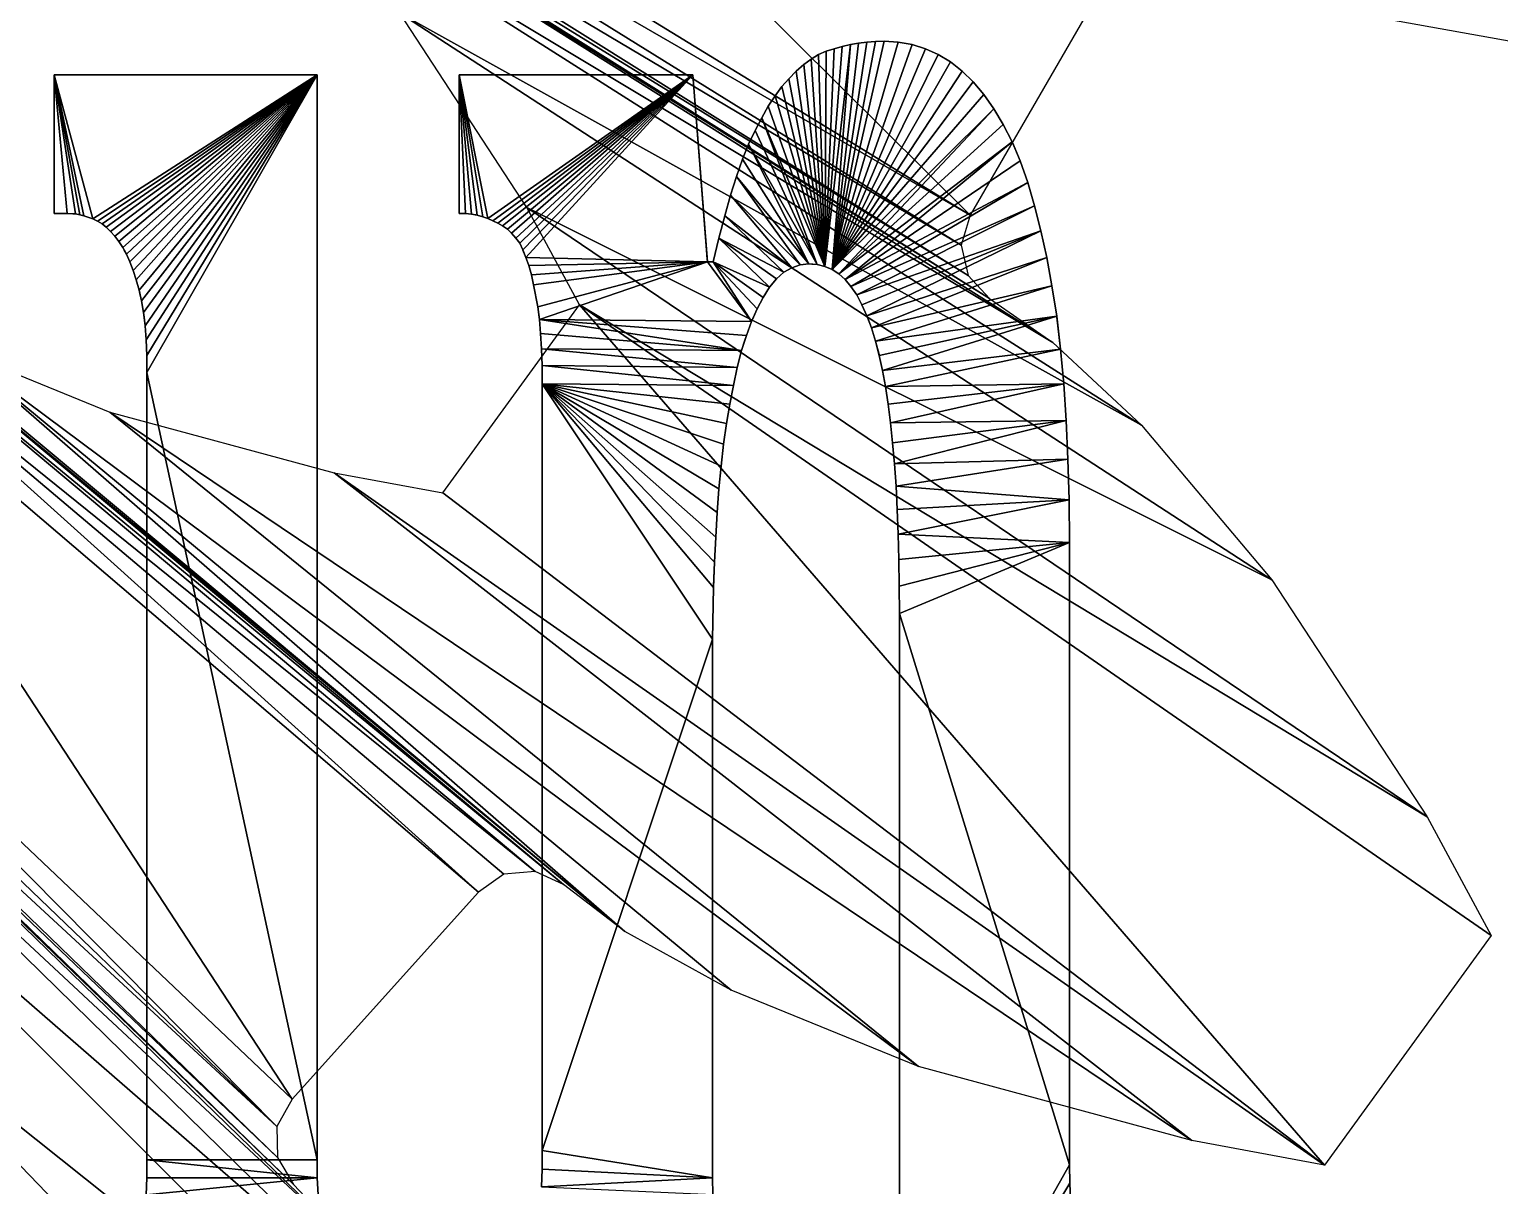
# Model space of a CAD drawing. Header units: inches. Extents: x 62 to 1153, y 3 to 780.
# Drawn here: x 109.42 to 115.02, y 14.61 to 19.02 of the extents above; entities that cross this region are included whole.
import ezdxf

# ---------------------------------------------------------------- set-up
doc = ezdxf.new("R2010")
doc.units = ezdxf.units.IN
doc.header["$MEASUREMENT"] = 0
doc.layers.add('Base', color=3, linetype='Continuous')
doc.layers.add('Main_Gear', color=4, linetype='Continuous')

msp = doc.modelspace()

# ---------------------------------------------------------------- linework, layer by layer
at = {"layer": 'Base'}
for points in [[(112.429, 18.9245, -44), (112.429, 18.9245, -43), (112.458, 18.9375, -43)], [(112.429, 18.9245, -44), (112.458, 18.9375, -43), (112.458, 18.9375, -44)], [(112.458, 18.9375, -43), (112.429, 18.9245, -43), (112.453, 18.1175, -43)], [(112.55, 18.9625, -43), (112.519, 18.9555, -43), (112.453, 18.1175, -43)], [(112.453, 18.1175, -43), (112.48, 18.1055, -43), (112.55, 18.9625, -43)], [(112.519, 18.9555, -43), (112.488, 18.9465, -43), (112.453, 18.1175, -43)], [(112.488, 18.9465, -43), (112.458, 18.9375, -43), (112.453, 18.1175, -43)], [(112.458, 18.9375, -44), (112.458, 18.9375, -43), (112.488, 18.9465, -43)], [(112.458, 18.9375, -44), (112.488, 18.9465, -43), (112.488, 18.9465, -44)], [(112.732, 18.9725, -43), (112.678, 18.9755, -43), (112.48, 18.1055, -43)], [(112.678, 18.9755, -43), (112.646, 18.9745, -43), (112.48, 18.1055, -43)], [(112.646, 18.9745, -43), (112.613, 18.9725, -43), (112.48, 18.1055, -43)], [(112.785, 18.9625, -43), (112.732, 18.9725, -43), (112.48, 18.1055, -43)], [(112.613, 18.9725, -43), (112.581, 18.9685, -43), (112.48, 18.1055, -43)], [(112.581, 18.9685, -43), (112.55, 18.9625, -43), (112.48, 18.1055, -43)], [(112.836, 18.9465, -43), (112.785, 18.9625, -43), (112.48, 18.1055, -43)], [(112.884, 18.9245, -43), (112.836, 18.9465, -43), (112.48, 18.1055, -43)], [(112.519, 18.9555, -43), (112.4915, 18.9475, -44), (112.488, 18.9465, -43)], [(112.488, 18.9465, -44), (112.488, 18.9465, -43), (112.4915, 18.9475, -44)], [(112.519, 18.9555, -43), (112.519, 18.9555, -44), (112.4915, 18.9475, -44)], [(112.519, 18.9555, -44), (112.519, 18.9555, -43), (112.55, 18.9625, -43)], [(112.519, 18.9555, -44), (112.55, 18.9625, -43), (112.55, 18.9625, -44)], [(112.55, 18.9625, -44), (112.55, 18.9625, -43), (112.581, 18.9685, -43)], [(112.55, 18.9625, -44), (112.581, 18.9685, -43), (112.581, 18.9685, -44)], [(112.581, 18.9685, -44), (112.581, 18.9685, -43), (112.613, 18.9725, -43)], [(112.581, 18.9685, -44), (112.613, 18.9725, -43), (112.613, 18.9725, -44)], [(112.613, 18.9725, -44), (112.613, 18.9725, -43), (112.646, 18.9745, -43)], [(112.613, 18.9725, -44), (112.646, 18.9745, -43), (112.646, 18.9745, -44)], [(112.646, 18.9745, -44), (112.646, 18.9745, -43), (112.678, 18.9755, -43)], [(112.646, 18.9745, -44), (112.678, 18.9755, -43), (112.678, 18.9755, -44)], [(112.678, 18.9755, -44), (112.678, 18.9755, -43), (112.732, 18.9725, -43)], [(112.678, 18.9755, -44), (112.732, 18.9725, -43), (112.732, 18.9725, -44)], [(112.732, 18.9725, -44), (112.732, 18.9725, -43), (112.785, 18.9625, -43)], [(112.732, 18.9725, -44), (112.785, 18.9625, -43), (112.785, 18.9625, -44)], [(112.785, 18.9625, -44), (112.785, 18.9625, -43), (112.8328, 18.9475, -44)], [(112.785, 18.9625, -43), (112.836, 18.9465, -43), (112.8328, 18.9475, -44)], [(112.836, 18.9465, -44), (112.8328, 18.9475, -44), (112.836, 18.9465, -43)], [(112.836, 18.9465, -44), (112.836, 18.9465, -43), (112.884, 18.9245, -43)], [(112.836, 18.9465, -44), (112.884, 18.9245, -43), (112.884, 18.9245, -44)], [(112.343, 18.8615, -44), (112.343, 18.8615, -43), (112.372, 18.8865, -43)], [(112.343, 18.8615, -44), (112.372, 18.8865, -43), (112.372, 18.8865, -44)], [(112.372, 18.8865, -43), (112.343, 18.8615, -43), (112.453, 18.1175, -43)], [(112.372, 18.8865, -44), (112.372, 18.8865, -43), (112.4, 18.9075, -43)], [(112.372, 18.8865, -44), (112.4, 18.9075, -43), (112.4, 18.9075, -44)], [(112.4, 18.9075, -43), (112.372, 18.8865, -43), (112.453, 18.1175, -43)], [(112.4, 18.9075, -44), (112.4, 18.9075, -43), (112.429, 18.9245, -43)], [(112.4, 18.9075, -44), (112.429, 18.9245, -43), (112.429, 18.9245, -44)], [(112.429, 18.9245, -43), (112.4, 18.9075, -43), (112.453, 18.1175, -43)], [(112.931, 18.8965, -43), (112.884, 18.9245, -43), (112.48, 18.1055, -43)], [(112.931, 18.8965, -43), (112.48, 18.1055, -43), (112.976, 18.8615, -43)], [(112.884, 18.9245, -44), (112.884, 18.9245, -43), (112.931, 18.8965, -43)], [(112.884, 18.9245, -44), (112.931, 18.8965, -43), (112.931, 18.8965, -44)], [(112.931, 18.8965, -44), (112.931, 18.8965, -43), (112.976, 18.8615, -43)], [(112.931, 18.8965, -44), (112.976, 18.8615, -43), (112.976, 18.8615, -44)], [(109.517, 18.3195, -43), (109.566, 18.3195, -43), (109.517, 18.8475, -43)], [(109.614, 18.3145, -43), (109.63, 18.3105, -43), (109.517, 18.8475, -43)], [(109.598, 18.3175, -43), (109.614, 18.3145, -43), (109.517, 18.8475, -43)], [(109.566, 18.3195, -43), (109.598, 18.3175, -43), (109.517, 18.8475, -43)], [(109.63, 18.3105, -43), (109.664, 18.2985, -43), (109.517, 18.8475, -43)], [(109.517, 18.8475, -43), (109.664, 18.2985, -43), (110.518, 18.8475, -43)], [(109.517, 18.8475, -44), (109.517, 18.8475, -43), (110.518, 18.8475, -44)], [(109.517, 18.8475, -44), (109.517, 18.3195, -44), (109.517, 18.3195, -43)], [(109.517, 18.8475, -44), (109.517, 18.3195, -43), (109.517, 18.8475, -43)], [(109.517, 18.8475, -43), (110.518, 18.8475, -43), (110.518, 18.8475, -44)], [(109.682, 18.2895, -43), (110.518, 18.8475, -43), (109.664, 18.2985, -43)], [(109.699, 18.2795, -43), (110.518, 18.8475, -43), (109.682, 18.2895, -43)], [(109.699, 18.2795, -43), (109.715, 18.2665, -43), (110.518, 18.8475, -43)], [(109.715, 18.2665, -43), (109.731, 18.2505, -43), (110.518, 18.8475, -43)], [(109.731, 18.2505, -43), (109.747, 18.2325, -43), (110.518, 18.8475, -43)], [(109.747, 18.2325, -43), (109.763, 18.2125, -43), (110.518, 18.8475, -43)], [(109.763, 18.2125, -43), (109.778, 18.1895, -43), (110.518, 18.8475, -43)], [(109.778, 18.1895, -43), (109.792, 18.1635, -43), (110.518, 18.8475, -43)], [(109.792, 18.1635, -43), (109.805, 18.1345, -43), (110.518, 18.8475, -43)], [(109.805, 18.1345, -43), (109.817, 18.1015, -43), (110.518, 18.8475, -43)], [(109.817, 18.1015, -43), (109.829, 18.0665, -43), (110.518, 18.8475, -43)], [(109.84, 18.0275, -43), (110.518, 18.8475, -43), (109.829, 18.0665, -43)], [(109.849, 17.9865, -43), (110.518, 18.8475, -43), (109.84, 18.0275, -43)], [(109.857, 17.9415, -43), (110.518, 18.8475, -43), (109.849, 17.9865, -43)], [(109.863, 17.8915, -43), (110.518, 18.8475, -43), (109.857, 17.9415, -43)], [(109.863, 17.8915, -43), (109.867, 17.8375, -43), (110.518, 18.8475, -43)], [(109.867, 17.8375, -43), (109.869, 17.7775, -43), (110.518, 18.8475, -43)], [(109.869, 17.7775, -43), (109.87, 17.7135, -43), (110.518, 18.8475, -43)], [(110.518, 14.7135, -43), (110.518, 18.8475, -43), (109.87, 17.7135, -43)], [(110.518, 18.8475, -44), (110.518, 18.8475, -43), (110.518, 14.7135, -43)], [(110.518, 14.7135, -43), (110.518, 14.7135, -44), (110.518, 18.8475, -44)], [(111.106, 18.3165, -43), (111.059, 18.8475, -43), (111.083, 18.3185, -43)], [(111.149, 18.3065, -43), (111.169, 18.2995, -43), (111.059, 18.8475, -43)], [(111.128, 18.3125, -43), (111.149, 18.3065, -43), (111.059, 18.8475, -43)], [(111.059, 18.3195, -43), (111.083, 18.3185, -43), (111.059, 18.8475, -43)], [(111.128, 18.3125, -43), (111.059, 18.8475, -43), (111.106, 18.3165, -43)], [(111.059, 18.8475, -43), (111.169, 18.2995, -43), (111.95, 18.8475, -43)], [(111.059, 18.8475, -44), (111.059, 18.3195, -44), (111.059, 18.3195, -43)], [(111.059, 18.8475, -44), (111.059, 18.3195, -43), (111.059, 18.8475, -43)], [(111.059, 18.8475, -43), (111.95, 18.8475, -43), (111.059, 18.8475, -44)], [(111.95, 18.8475, -43), (111.95, 18.8475, -44), (111.059, 18.8475, -44)], [(111.188, 18.2915, -43), (111.95, 18.8475, -43), (111.169, 18.2995, -43)], [(111.207, 18.2825, -43), (111.95, 18.8475, -43), (111.188, 18.2915, -43)], [(111.225, 18.2725, -43), (111.95, 18.8475, -43), (111.207, 18.2825, -43)], [(111.243, 18.2595, -43), (111.95, 18.8475, -43), (111.225, 18.2725, -43)], [(111.243, 18.2595, -43), (111.259, 18.2435, -43), (111.95, 18.8475, -43)], [(111.259, 18.2435, -43), (111.275, 18.2255, -43), (111.95, 18.8475, -43)], [(111.275, 18.2255, -43), (111.29, 18.2055, -43), (111.95, 18.8475, -43)], [(111.302, 18.1805, -43), (111.95, 18.8475, -43), (111.29, 18.2055, -43)], [(111.314, 18.1515, -43), (111.95, 18.8475, -43), (111.302, 18.1805, -43)], [(111.95, 18.8475, -43), (111.314, 18.1515, -43), (112.005, 18.1345, -43)], [(111.95, 18.8475, -44), (111.95, 18.8475, -43), (112.0016, 18.1789, -44)], [(111.95, 18.8475, -43), (112.005, 18.1345, -43), (112.0016, 18.1789, -44)], [(112.316, 18.8325, -44), (112.289, 18.8025, -44), (112.289, 18.8025, -43)], [(112.316, 18.8325, -44), (112.289, 18.8025, -43), (112.316, 18.8325, -43)], [(112.316, 18.8325, -43), (112.289, 18.8025, -43), (112.453, 18.1175, -43)], [(112.343, 18.8615, -44), (112.316, 18.8325, -44), (112.316, 18.8325, -43)], [(112.343, 18.8615, -44), (112.316, 18.8325, -43), (112.343, 18.8615, -43)], [(112.343, 18.8615, -43), (112.316, 18.8325, -43), (112.453, 18.1175, -43)], [(113.018, 18.8205, -43), (112.976, 18.8615, -43), (112.48, 18.1055, -43)], [(112.976, 18.8615, -44), (112.976, 18.8615, -43), (113.018, 18.8205, -43)], [(112.976, 18.8615, -44), (113.018, 18.8205, -43), (113.018, 18.8205, -44)], [(112.263, 18.7675, -44), (112.237, 18.7275, -44), (112.237, 18.7275, -43)], [(112.263, 18.7675, -44), (112.237, 18.7275, -43), (112.263, 18.7675, -43)], [(112.263, 18.7675, -43), (112.237, 18.7275, -43), (112.453, 18.1175, -43)], [(112.289, 18.8025, -44), (112.263, 18.7675, -44), (112.263, 18.7675, -43)], [(112.289, 18.8025, -44), (112.263, 18.7675, -43), (112.289, 18.8025, -43)], [(112.289, 18.8025, -43), (112.263, 18.7675, -43), (112.453, 18.1175, -43)], [(113.018, 18.8205, -43), (112.48, 18.1055, -43), (113.058, 18.7725, -43)], [(113.058, 18.7725, -43), (112.48, 18.1055, -43), (113.096, 18.7185, -43)], [(113.018, 18.8205, -44), (113.018, 18.8205, -43), (113.058, 18.7725, -43)], [(113.018, 18.8205, -44), (113.058, 18.7725, -43), (113.058, 18.7725, -44)], [(113.058, 18.7725, -44), (113.058, 18.7725, -43), (113.096, 18.7185, -43)], [(113.058, 18.7725, -44), (113.096, 18.7185, -43), (113.096, 18.7185, -44)], [(112.237, 18.7275, -44), (112.212, 18.6835, -44), (112.212, 18.6835, -43)], [(112.237, 18.7275, -44), (112.212, 18.6835, -43), (112.237, 18.7275, -43)], [(112.237, 18.7275, -43), (112.212, 18.6835, -43), (112.453, 18.1175, -43)], [(112.506, 18.0895, -43), (113.096, 18.7185, -43), (112.48, 18.1055, -43)], [(113.096, 18.7185, -43), (112.506, 18.0895, -43), (113.132, 18.6585, -43)], [(113.096, 18.7185, -44), (113.096, 18.7185, -43), (113.132, 18.6585, -43)], [(113.096, 18.7185, -44), (113.132, 18.6585, -43), (113.132, 18.6585, -44)], [(112.212, 18.6835, -44), (112.187, 18.6355, -44), (112.187, 18.6355, -43)], [(112.212, 18.6835, -44), (112.187, 18.6355, -43), (112.212, 18.6835, -43)], [(112.212, 18.6835, -43), (112.187, 18.6355, -43), (112.423, 18.1245, -43)], [(112.423, 18.1245, -43), (112.453, 18.1175, -43), (112.212, 18.6835, -43)], [(113.132, 18.6585, -43), (112.506, 18.0895, -43), (113.166, 18.5925, -43)], [(113.132, 18.6585, -44), (113.132, 18.6585, -43), (113.166, 18.5925, -43)], [(113.132, 18.6585, -44), (113.166, 18.5925, -43), (113.166, 18.5925, -44)], [(112.187, 18.6355, -44), (112.162, 18.5835, -44), (112.162, 18.5835, -43)], [(112.187, 18.6355, -44), (112.162, 18.5835, -43), (112.187, 18.6355, -43)], [(112.187, 18.6355, -43), (112.162, 18.5835, -43), (112.423, 18.1245, -43)], [(112.139, 18.5255, -43), (112.162, 18.5835, -43), (112.147, 18.5456, -44)], [(112.162, 18.5835, -43), (112.139, 18.5255, -43), (112.392, 18.1275, -43)], [(112.147, 18.5456, -44), (112.139, 18.5255, -44), (112.139, 18.5255, -43)], [(112.162, 18.5835, -44), (112.147, 18.5456, -44), (112.162, 18.5835, -43)], [(112.392, 18.1275, -43), (112.423, 18.1245, -43), (112.162, 18.5835, -43)], [(112.53, 18.0675, -43), (113.166, 18.5925, -43), (112.506, 18.0895, -43)], [(113.166, 18.5925, -43), (112.53, 18.0675, -43), (113.197, 18.5195, -43)], [(113.166, 18.5925, -44), (113.166, 18.5925, -43), (113.171, 18.5807, -44)], [(113.166, 18.5925, -43), (113.197, 18.5195, -43), (113.171, 18.5807, -44)], [(113.197, 18.5195, -44), (113.171, 18.5807, -44), (113.197, 18.5195, -43)], [(112.139, 18.5255, -43), (112.116, 18.4605, -43), (112.392, 18.1275, -43)], [(112.139, 18.5255, -44), (112.116, 18.4605, -44), (112.116, 18.4605, -43)], [(112.139, 18.5255, -44), (112.116, 18.4605, -43), (112.139, 18.5255, -43)], [(113.197, 18.5195, -43), (112.53, 18.0675, -43), (113.226, 18.4375, -43)], [(113.197, 18.5195, -44), (113.197, 18.5195, -43), (113.226, 18.4375, -43)], [(113.197, 18.5195, -44), (113.226, 18.4375, -43), (113.226, 18.4375, -44)], [(112.116, 18.4605, -43), (112.093, 18.3895, -43), (112.359, 18.1235, -43)], [(112.116, 18.4605, -44), (112.093, 18.3895, -44), (112.093, 18.3895, -43)], [(112.116, 18.4605, -44), (112.093, 18.3895, -43), (112.116, 18.4605, -43)], [(112.359, 18.1235, -43), (112.392, 18.1275, -43), (112.116, 18.4605, -43)], [(112.552, 18.0415, -43), (113.226, 18.4375, -43), (112.53, 18.0675, -43)], [(113.252, 18.3485, -43), (113.226, 18.4375, -43), (112.552, 18.0415, -43)], [(113.226, 18.4375, -44), (113.226, 18.4375, -43), (113.252, 18.3485, -43)], [(113.226, 18.4375, -44), (113.252, 18.3485, -43), (113.252, 18.3485, -44)], [(112.093, 18.3895, -43), (112.071, 18.3105, -43), (112.327, 18.1125, -43)], [(112.093, 18.3895, -44), (112.071, 18.3105, -44), (112.071, 18.3105, -43)], [(112.093, 18.3895, -44), (112.071, 18.3105, -43), (112.093, 18.3895, -43)], [(112.327, 18.1125, -43), (112.359, 18.1235, -43), (112.093, 18.3895, -43)], [(109.517, 18.3195, -44), (109.566, 18.3195, -44), (109.566, 18.3195, -43)], [(109.517, 18.3195, -44), (109.566, 18.3195, -43), (109.517, 18.3195, -43)], [(109.598, 18.3175, -43), (109.566, 18.3195, -43), (109.587, 18.3182, -44)], [(109.566, 18.3195, -44), (109.587, 18.3182, -44), (109.566, 18.3195, -43)], [(109.587, 18.3182, -44), (109.598, 18.3175, -44), (109.598, 18.3175, -43)], [(109.598, 18.3175, -43), (109.598, 18.3175, -44), (109.614, 18.3145, -43)], [(109.614, 18.3145, -44), (109.614, 18.3145, -43), (109.598, 18.3175, -44)], [(111.059, 18.3195, -44), (111.083, 18.3185, -44), (111.083, 18.3185, -43)], [(111.059, 18.3195, -44), (111.083, 18.3185, -43), (111.059, 18.3195, -43)], [(111.083, 18.3185, -44), (111.106, 18.3165, -44), (111.106, 18.3165, -43)], [(111.083, 18.3185, -44), (111.106, 18.3165, -43), (111.083, 18.3185, -43)], [(111.128, 18.3125, -43), (111.106, 18.3165, -43), (111.123, 18.3134, -44)], [(111.106, 18.3165, -44), (111.123, 18.3134, -44), (111.106, 18.3165, -43)], [(112.574, 18.0085, -43), (113.252, 18.3485, -43), (112.552, 18.0415, -43)], [(113.252, 18.3485, -43), (112.574, 18.0085, -43), (113.276, 18.2535, -43)], [(113.252, 18.3485, -44), (113.252, 18.3485, -43), (113.276, 18.2535, -43)], [(113.252, 18.3485, -44), (113.276, 18.2535, -43), (113.276, 18.2535, -44)], [(109.614, 18.3145, -44), (109.63, 18.3105, -44), (109.614, 18.3145, -43)], [(109.63, 18.3105, -43), (109.614, 18.3145, -43), (109.63, 18.3105, -44)], [(109.664, 18.2985, -43), (109.63, 18.3105, -43), (109.664, 18.2985, -44)], [(109.63, 18.3105, -43), (109.63, 18.3105, -44), (109.664, 18.2985, -44)], [(109.664, 18.2985, -44), (109.682, 18.2895, -44), (109.682, 18.2895, -43)], [(109.664, 18.2985, -44), (109.682, 18.2895, -43), (109.664, 18.2985, -43)], [(109.682, 18.2895, -44), (109.699, 18.2795, -43), (109.682, 18.2895, -43)], [(109.682, 18.2895, -44), (109.699, 18.2795, -44), (109.699, 18.2795, -43)], [(109.715, 18.2665, -43), (109.699, 18.2795, -43), (109.715, 18.2665, -44)], [(109.699, 18.2795, -44), (109.715, 18.2665, -44), (109.699, 18.2795, -43)], [(109.715, 18.2665, -43), (109.715, 18.2665, -44), (109.731, 18.2505, -43)], [(109.731, 18.2505, -44), (109.731, 18.2505, -43), (109.715, 18.2665, -44)], [(111.123, 18.3134, -44), (111.128, 18.3125, -44), (111.128, 18.3125, -43)], [(111.149, 18.3065, -44), (111.149, 18.3065, -43), (111.128, 18.3125, -43)], [(111.128, 18.3125, -44), (111.149, 18.3065, -44), (111.128, 18.3125, -43)], [(111.149, 18.3065, -44), (111.169, 18.2995, -43), (111.149, 18.3065, -43)], [(111.169, 18.2995, -43), (111.149, 18.3065, -44), (111.169, 18.2995, -44)], [(111.169, 18.2995, -44), (111.188, 18.2915, -44), (111.188, 18.2915, -43)], [(111.169, 18.2995, -44), (111.188, 18.2915, -43), (111.169, 18.2995, -43)], [(111.207, 18.2825, -44), (111.207, 18.2825, -43), (111.188, 18.2915, -43)], [(111.188, 18.2915, -44), (111.207, 18.2825, -44), (111.188, 18.2915, -43)], [(111.207, 18.2825, -44), (111.225, 18.2725, -43), (111.207, 18.2825, -43)], [(111.207, 18.2825, -44), (111.225, 18.2725, -44), (111.225, 18.2725, -43)], [(111.243, 18.2595, -44), (111.243, 18.2595, -43), (111.225, 18.2725, -43)], [(111.225, 18.2725, -44), (111.243, 18.2595, -44), (111.225, 18.2725, -43)], [(112.071, 18.3105, -43), (112.049, 18.2255, -43), (112.296, 18.0955, -43)], [(112.071, 18.3105, -44), (112.049, 18.2255, -44), (112.049, 18.2255, -43)], [(112.071, 18.3105, -44), (112.049, 18.2255, -43), (112.071, 18.3105, -43)], [(112.296, 18.0955, -43), (112.327, 18.1125, -43), (112.071, 18.3105, -43)], [(109.747, 18.2325, -43), (109.731, 18.2505, -43), (109.747, 18.2325, -44)], [(109.731, 18.2505, -44), (109.747, 18.2325, -44), (109.731, 18.2505, -43)], [(109.747, 18.2325, -44), (109.763, 18.2125, -44), (109.747, 18.2325, -43)], [(109.763, 18.2125, -43), (109.747, 18.2325, -43), (109.763, 18.2125, -44)], [(109.778, 18.1895, -43), (109.763, 18.2125, -43), (109.778, 18.1895, -44)], [(109.763, 18.2125, -43), (109.763, 18.2125, -44), (109.778, 18.1895, -44)], [(111.243, 18.2595, -43), (111.243, 18.2595, -44), (111.259, 18.2435, -43)], [(111.259, 18.2435, -44), (111.259, 18.2435, -43), (111.243, 18.2595, -44)], [(111.259, 18.2435, -44), (111.275, 18.2255, -43), (111.259, 18.2435, -43)], [(111.275, 18.2255, -43), (111.259, 18.2435, -44), (111.275, 18.2255, -44)], [(111.275, 18.2255, -43), (111.29, 18.2055, -44), (111.29, 18.2055, -43)], [(111.275, 18.2255, -43), (111.275, 18.2255, -44), (111.29, 18.2055, -44)], [(111.29, 18.2055, -44), (111.302, 18.1805, -43), (111.29, 18.2055, -43)], [(111.302, 18.1805, -43), (111.29, 18.2055, -44), (111.302, 18.1805, -44)], [(112.049, 18.2255, -43), (112.027, 18.1345, -43), (112.242, 18.0385, -43)], [(112.049, 18.2255, -44), (112.027, 18.1345, -44), (112.027, 18.1345, -43)], [(112.049, 18.2255, -44), (112.027, 18.1345, -43), (112.049, 18.2255, -43)], [(112.242, 18.0385, -43), (112.268, 18.0705, -43), (112.049, 18.2255, -43)], [(112.268, 18.0705, -43), (112.296, 18.0955, -43), (112.049, 18.2255, -43)], [(112.594, 17.9715, -43), (113.276, 18.2535, -43), (112.574, 18.0085, -43)], [(112.613, 17.9295, -43), (113.276, 18.2535, -43), (112.594, 17.9715, -43)], [(113.298, 18.1515, -43), (113.276, 18.2535, -43), (112.613, 17.9295, -43)], [(113.276, 18.2535, -44), (113.276, 18.2535, -43), (113.298, 18.1515, -43)], [(113.276, 18.2535, -44), (113.298, 18.1515, -43), (113.298, 18.1515, -44)], [(109.778, 18.1895, -44), (109.7834, 18.1795, -44), (109.778, 18.1895, -43)], [(109.792, 18.1635, -43), (109.778, 18.1895, -43), (109.7834, 18.1795, -44)], [(109.7834, 18.1795, -44), (109.792, 18.1635, -44), (109.792, 18.1635, -43)], [(109.792, 18.1635, -43), (109.805, 18.1345, -44), (109.805, 18.1345, -43)], [(109.792, 18.1635, -44), (109.805, 18.1345, -44), (109.792, 18.1635, -43)], [(111.302, 18.1805, -44), (111.3024, 18.1795, -44), (111.302, 18.1805, -43)], [(111.314, 18.1515, -43), (111.302, 18.1805, -43), (111.3024, 18.1795, -44)], [(111.3024, 18.1795, -44), (111.314, 18.1515, -44), (111.314, 18.1515, -43)], [(111.325, 18.1205, -43), (112.005, 18.1345, -43), (111.314, 18.1515, -43)], [(111.325, 18.1205, -43), (111.314, 18.1515, -43), (111.325, 18.1205, -44)], [(111.314, 18.1515, -44), (111.325, 18.1205, -44), (111.314, 18.1515, -43)], [(112.0042, 18.1446, -44), (112.0016, 18.1789, -44), (112.005, 18.1345, -43)], [(112.613, 17.9295, -43), (112.63, 17.8835, -43), (113.298, 18.1515, -43)], [(113.318, 18.0435, -43), (113.298, 18.1515, -43), (112.63, 17.8835, -43)], [(113.298, 18.1515, -44), (113.298, 18.1515, -43), (113.318, 18.0435, -43)], [(113.298, 18.1515, -44), (113.318, 18.0435, -43), (113.318, 18.0435, -44)], [(109.805, 18.1345, -44), (109.817, 18.1015, -43), (109.805, 18.1345, -43)], [(109.817, 18.1015, -43), (109.805, 18.1345, -44), (109.817, 18.1015, -44)], [(109.817, 18.1015, -43), (109.817, 18.1015, -44), (109.829, 18.0665, -43)], [(109.829, 18.0665, -44), (109.829, 18.0665, -43), (109.817, 18.1015, -44)], [(111.335, 18.0855, -43), (112.005, 18.1345, -43), (111.325, 18.1205, -43)], [(111.335, 18.0855, -43), (111.325, 18.1205, -43), (111.335, 18.0855, -44)], [(111.325, 18.1205, -44), (111.335, 18.0855, -44), (111.325, 18.1205, -43)], [(111.343, 18.0475, -43), (112.005, 18.1345, -43), (111.335, 18.0855, -43)], [(111.359, 17.9635, -43), (112.005, 18.1345, -43), (111.343, 18.0475, -43)], [(111.365, 17.9145, -43), (112.005, 18.1345, -43), (111.359, 17.9635, -43)], [(112.005, 18.1345, -43), (111.365, 17.9145, -43), (112.173, 17.9075, -43)], [(112.005, 18.1345, -44), (112.0042, 18.1446, -44), (112.005, 18.1345, -43)], [(112.027, 18.1345, -43), (112.005, 18.1345, -43), (112.173, 17.9075, -43)], [(112.027, 18.1345, -43), (112.027, 18.1345, -44), (112.005, 18.1345, -43)], [(112.005, 18.1345, -44), (112.005, 18.1345, -43), (112.027, 18.1345, -44)], [(112.195, 17.9555, -43), (112.217, 17.9985, -43), (112.027, 18.1345, -43)], [(112.173, 17.9075, -43), (112.195, 17.9555, -43), (112.027, 18.1345, -43)], [(112.217, 17.9985, -43), (112.242, 18.0385, -43), (112.027, 18.1345, -43)], [(112.296, 18.0955, -44), (112.296, 18.0955, -43), (112.268, 18.0705, -43)], [(112.268, 18.0705, -44), (112.296, 18.0955, -44), (112.268, 18.0705, -43)], [(112.296, 18.0955, -43), (112.296, 18.0955, -44), (112.327, 18.1125, -43)], [(112.327, 18.1125, -44), (112.327, 18.1125, -43), (112.296, 18.0955, -44)], [(112.327, 18.1125, -44), (112.359, 18.1235, -43), (112.327, 18.1125, -43)], [(112.327, 18.1125, -44), (112.359, 18.1235, -44), (112.359, 18.1235, -43)], [(112.392, 18.1275, -44), (112.392, 18.1275, -43), (112.359, 18.1235, -43)], [(112.359, 18.1235, -44), (112.392, 18.1275, -44), (112.359, 18.1235, -43)], [(112.392, 18.1275, -44), (112.403, 18.1264, -44), (112.392, 18.1275, -43)], [(112.392, 18.1275, -43), (112.403, 18.1264, -44), (112.423, 18.1245, -43)], [(112.423, 18.1245, -44), (112.423, 18.1245, -43), (112.403, 18.1264, -44)], [(112.423, 18.1245, -43), (112.423, 18.1245, -44), (112.453, 18.1175, -43)], [(112.453, 18.1175, -44), (112.453, 18.1175, -43), (112.423, 18.1245, -44)], [(112.453, 18.1175, -44), (112.48, 18.1055, -44), (112.453, 18.1175, -43)], [(112.48, 18.1055, -43), (112.453, 18.1175, -43), (112.48, 18.1055, -44)], [(112.48, 18.1055, -43), (112.48, 18.1055, -44), (112.506, 18.0895, -43)], [(112.506, 18.0895, -44), (112.506, 18.0895, -43), (112.48, 18.1055, -44)], [(109.829, 18.0665, -43), (109.84, 18.0275, -44), (109.84, 18.0275, -43)], [(109.829, 18.0665, -43), (109.829, 18.0665, -44), (109.84, 18.0275, -44)], [(111.335, 18.0855, -43), (111.335, 18.0855, -44), (111.343, 18.0475, -43)], [(111.343, 18.0475, -44), (111.343, 18.0475, -43), (111.335, 18.0855, -44)], [(111.343, 18.0475, -43), (111.359, 17.9635, -44), (111.359, 17.9635, -43)], [(111.343, 18.0475, -44), (111.359, 17.9635, -44), (111.343, 18.0475, -43)], [(112.217, 17.9985, -43), (112.217, 17.9985, -44), (112.242, 18.0385, -43)], [(112.242, 18.0385, -44), (112.242, 18.0385, -43), (112.217, 17.9985, -44)], [(112.242, 18.0385, -44), (112.268, 18.0705, -43), (112.242, 18.0385, -43)], [(112.268, 18.0705, -44), (112.268, 18.0705, -43), (112.242, 18.0385, -44)], [(112.506, 18.0895, -44), (112.53, 18.0675, -43), (112.506, 18.0895, -43)], [(112.506, 18.0895, -44), (112.53, 18.0675, -44), (112.53, 18.0675, -43)], [(112.53, 18.0675, -44), (112.552, 18.0415, -44), (112.53, 18.0675, -43)], [(112.552, 18.0415, -43), (112.53, 18.0675, -43), (112.552, 18.0415, -44)], [(112.552, 18.0415, -43), (112.552, 18.0415, -44), (112.574, 18.0085, -43)], [(112.574, 18.0085, -44), (112.574, 18.0085, -43), (112.552, 18.0415, -44)], [(112.63, 17.8835, -43), (112.646, 17.8325, -43), (113.318, 18.0435, -43)], [(113.336, 17.9275, -43), (113.318, 18.0435, -43), (112.646, 17.8325, -43)], [(113.318, 18.0435, -44), (113.318, 18.0435, -43), (113.336, 17.9275, -43)], [(113.318, 18.0435, -44), (113.336, 17.9275, -43), (113.336, 17.9275, -44)], [(109.84, 18.0275, -44), (109.843, 18.0138, -44), (109.84, 18.0275, -43)], [(109.84, 18.0275, -43), (109.843, 18.0138, -44), (109.849, 17.9865, -43)], [(109.849, 17.9865, -44), (109.849, 17.9865, -43), (109.843, 18.0138, -44)], [(109.857, 17.9415, -43), (109.849, 17.9865, -43), (109.857, 17.9415, -44)], [(109.849, 17.9865, -43), (109.849, 17.9865, -44), (109.857, 17.9415, -44)], [(112.195, 17.9555, -44), (112.217, 17.9985, -44), (112.195, 17.9555, -43)], [(112.217, 17.9985, -43), (112.195, 17.9555, -43), (112.217, 17.9985, -44)], [(112.574, 18.0085, -44), (112.594, 17.9715, -43), (112.574, 18.0085, -43)], [(112.574, 18.0085, -44), (112.594, 17.9715, -44), (112.594, 17.9715, -43)], [(109.857, 17.9415, -43), (109.8592, 17.9235, -44), (109.863, 17.8915, -43)], [(109.857, 17.9415, -44), (109.8592, 17.9235, -44), (109.857, 17.9415, -43)], [(111.359, 17.9635, -44), (111.3639, 17.9235, -44), (111.359, 17.9635, -43)], [(111.359, 17.9635, -43), (111.3639, 17.9235, -44), (111.365, 17.9145, -43)], [(112.173, 17.9075, -43), (112.1804, 17.9235, -44), (112.195, 17.9555, -43)], [(112.195, 17.9555, -44), (112.195, 17.9555, -43), (112.1804, 17.9235, -44)], [(112.594, 17.9715, -43), (112.613, 17.9295, -44), (112.613, 17.9295, -43)], [(112.594, 17.9715, -43), (112.594, 17.9715, -44), (112.613, 17.9295, -44)], [(112.613, 17.9295, -44), (112.6152, 17.9235, -44), (112.613, 17.9295, -43)], [(112.63, 17.8835, -43), (112.613, 17.9295, -43), (112.6152, 17.9235, -44)], [(112.646, 17.8325, -43), (112.66, 17.7775, -43), (113.336, 17.9275, -43)], [(112.66, 17.7775, -43), (112.672, 17.7205, -43), (113.336, 17.9275, -43)], [(113.351, 17.8025, -43), (113.336, 17.9275, -43), (112.672, 17.7205, -43)], [(113.336, 17.9275, -44), (113.336, 17.9275, -43), (113.3365, 17.9235, -44)], [(113.336, 17.9275, -43), (113.351, 17.8025, -43), (113.3365, 17.9235, -44)], [(109.863, 17.8915, -44), (109.863, 17.8915, -43), (109.8592, 17.9235, -44)], [(109.863, 17.8915, -44), (109.867, 17.8375, -44), (109.867, 17.8375, -43)], [(109.863, 17.8915, -44), (109.867, 17.8375, -43), (109.863, 17.8915, -43)], [(111.365, 17.9145, -43), (111.3639, 17.9235, -44), (111.365, 17.9145, -44)], [(112.154, 17.8545, -43), (112.173, 17.9075, -43), (111.365, 17.9145, -43)], [(112.135, 17.7965, -43), (112.154, 17.8545, -43), (111.365, 17.9145, -43)], [(111.365, 17.9145, -43), (111.369, 17.8615, -43), (112.135, 17.7965, -43)], [(111.365, 17.9145, -44), (111.369, 17.8615, -44), (111.369, 17.8615, -43)], [(111.365, 17.9145, -44), (111.369, 17.8615, -43), (111.365, 17.9145, -43)], [(112.173, 17.9075, -44), (112.173, 17.9075, -43), (112.154, 17.8545, -43)], [(112.173, 17.9075, -44), (112.154, 17.8545, -43), (112.154, 17.8545, -44)], [(112.1804, 17.9235, -44), (112.173, 17.9075, -43), (112.173, 17.9075, -44)], [(112.63, 17.8835, -44), (112.63, 17.8835, -43), (112.6152, 17.9235, -44)], [(112.63, 17.8835, -44), (112.646, 17.8325, -44), (112.646, 17.8325, -43)], [(112.63, 17.8835, -44), (112.646, 17.8325, -43), (112.63, 17.8835, -43)], [(113.351, 17.8025, -44), (113.3365, 17.9235, -44), (113.351, 17.8025, -43)], [(109.867, 17.8375, -44), (109.869, 17.7775, -44), (109.869, 17.7775, -43)], [(109.867, 17.8375, -44), (109.869, 17.7775, -43), (109.867, 17.8375, -43)], [(111.369, 17.8615, -43), (111.373, 17.8035, -43), (112.135, 17.7965, -43)], [(111.369, 17.8615, -44), (111.373, 17.8035, -44), (111.373, 17.8035, -43)], [(111.369, 17.8615, -44), (111.373, 17.8035, -43), (111.369, 17.8615, -43)], [(112.154, 17.8545, -43), (112.135, 17.7965, -43), (112.147, 17.8331, -44)], [(112.135, 17.7965, -44), (112.147, 17.8331, -44), (112.135, 17.7965, -43)], [(112.154, 17.8545, -44), (112.154, 17.8545, -43), (112.147, 17.8331, -44)], [(112.66, 17.7775, -43), (112.646, 17.8325, -43), (112.659, 17.7814, -44)], [(112.646, 17.8325, -44), (112.659, 17.7814, -44), (112.646, 17.8325, -43)], [(109.869, 17.7775, -44), (109.87, 17.7135, -44), (109.87, 17.7135, -43)], [(109.869, 17.7775, -44), (109.87, 17.7135, -43), (109.869, 17.7775, -43)], [(111.373, 17.8035, -43), (111.375, 17.7395, -43), (112.119, 17.7325, -43)], [(112.119, 17.7325, -43), (112.135, 17.7965, -43), (111.373, 17.8035, -43)], [(111.373, 17.8035, -44), (111.375, 17.7395, -44), (111.375, 17.7395, -43)], [(111.373, 17.8035, -44), (111.375, 17.7395, -43), (111.373, 17.8035, -43)], [(112.135, 17.7965, -44), (112.135, 17.7965, -43), (112.119, 17.7325, -43)], [(112.135, 17.7965, -44), (112.119, 17.7325, -43), (112.119, 17.7325, -44)], [(112.659, 17.7814, -44), (112.66, 17.7775, -44), (112.66, 17.7775, -43)], [(112.66, 17.7775, -44), (112.672, 17.7205, -44), (112.672, 17.7205, -43)], [(112.66, 17.7775, -44), (112.672, 17.7205, -43), (112.66, 17.7775, -43)], [(112.672, 17.7205, -43), (112.684, 17.6595, -43), (113.351, 17.8025, -43)], [(113.363, 17.6705, -43), (113.351, 17.8025, -43), (112.684, 17.6595, -43)], [(113.351, 17.8025, -44), (113.351, 17.8025, -43), (113.363, 17.6705, -43)], [(113.351, 17.8025, -44), (113.363, 17.6705, -43), (113.363, 17.6705, -44)], [(109.87, 17.7135, -43), (109.87, 14.7135, -43), (110.518, 14.7135, -43)], [(109.87, 14.7135, -43), (109.87, 17.7135, -43), (109.87, 14.7135, -44)], [(109.87, 17.7135, -44), (109.87, 14.7135, -44), (109.87, 17.7135, -43)], [(112.104, 17.6635, -43), (112.119, 17.7325, -43), (111.375, 17.7395, -43)], [(111.375, 17.7395, -43), (111.376, 17.6705, -43), (112.104, 17.6635, -43)], [(111.375, 17.7395, -44), (111.376, 17.6705, -44), (111.376, 17.6705, -43)], [(111.375, 17.7395, -44), (111.376, 17.6705, -43), (111.375, 17.7395, -43)], [(112.119, 17.7325, -44), (112.119, 17.7325, -43), (112.104, 17.6635, -43)], [(112.119, 17.7325, -44), (112.104, 17.6635, -43), (112.104, 17.6635, -44)], [(112.672, 17.7205, -44), (112.684, 17.6595, -44), (112.684, 17.6595, -43)], [(112.672, 17.7205, -44), (112.684, 17.6595, -43), (112.672, 17.7205, -43)], [(112.078, 17.5185, -43), (112.09, 17.5925, -43), (111.376, 17.6705, -43)], [(112.09, 17.5925, -43), (112.104, 17.6635, -43), (111.376, 17.6705, -43)], [(112.057, 17.3565, -43), (112.067, 17.4395, -43), (111.376, 17.6705, -43)], [(112.049, 17.2695, -43), (112.057, 17.3565, -43), (111.376, 17.6705, -43)], [(112.042, 17.1795, -43), (112.049, 17.2695, -43), (111.376, 17.6705, -43)], [(112.067, 17.4395, -43), (112.078, 17.5185, -43), (111.376, 17.6705, -43)], [(112.037, 17.0855, -43), (112.042, 17.1795, -43), (111.376, 17.6705, -43)], [(112.032, 16.9905, -43), (112.037, 17.0855, -43), (111.376, 17.6705, -43)], [(112.028, 16.8945, -43), (112.032, 16.9905, -43), (111.376, 17.6705, -43)], [(112.024, 16.6965, -43), (112.028, 16.8945, -43), (111.376, 17.6705, -43)], [(111.376, 14.7485, -43), (112.024, 16.6965, -43), (111.376, 17.6705, -43)], [(111.376, 17.6705, -44), (111.376, 14.7485, -44), (111.376, 14.7485, -43)], [(111.376, 17.6705, -44), (111.376, 14.7485, -43), (111.376, 17.6705, -43)], [(112.104, 17.6635, -44), (112.104, 17.6635, -43), (112.09, 17.5925, -43)], [(112.104, 17.6635, -44), (112.09, 17.5925, -43), (112.09, 17.5925, -44)], [(112.684, 17.6595, -43), (112.694, 17.5925, -43), (113.363, 17.6705, -43)], [(112.684, 17.6595, -44), (112.694, 17.5925, -44), (112.694, 17.5925, -43)], [(112.684, 17.6595, -44), (112.694, 17.5925, -43), (112.684, 17.6595, -43)], [(112.694, 17.5925, -43), (112.703, 17.5215, -43), (113.363, 17.6705, -43)], [(113.372, 17.5305, -43), (113.363, 17.6705, -43), (112.703, 17.5215, -43)], [(113.363, 17.6705, -44), (113.363, 17.6705, -43), (113.372, 17.5305, -43)], [(113.363, 17.6705, -44), (113.372, 17.5305, -43), (113.372, 17.5305, -44)], [(112.09, 17.5925, -44), (112.09, 17.5925, -43), (112.078, 17.5185, -43)], [(112.09, 17.5925, -44), (112.078, 17.5185, -43), (112.078, 17.5185, -44)], [(112.694, 17.5925, -44), (112.703, 17.5215, -44), (112.703, 17.5215, -43)], [(112.694, 17.5925, -44), (112.703, 17.5215, -43), (112.694, 17.5925, -43)], [(112.078, 17.5185, -44), (112.078, 17.5185, -43), (112.067, 17.4395, -43)], [(112.078, 17.5185, -44), (112.067, 17.4395, -43), (112.067, 17.4395, -44)], [(112.703, 17.5215, -43), (112.711, 17.4455, -43), (113.372, 17.5305, -43)], [(112.703, 17.5215, -44), (112.711, 17.4455, -44), (112.711, 17.4455, -43)], [(112.703, 17.5215, -44), (112.711, 17.4455, -43), (112.703, 17.5215, -43)], [(112.711, 17.4455, -43), (112.718, 17.3645, -43), (113.372, 17.5305, -43)], [(113.379, 17.3825, -43), (113.372, 17.5305, -43), (112.718, 17.3645, -43)], [(113.372, 17.5305, -44), (113.372, 17.5305, -43), (113.379, 17.3825, -43)], [(113.372, 17.5305, -44), (113.379, 17.3825, -43), (113.379, 17.3825, -44)], [(112.067, 17.4395, -44), (112.067, 17.4395, -43), (112.057, 17.3565, -43)], [(112.067, 17.4395, -44), (112.057, 17.3565, -43), (112.057, 17.3565, -44)], [(112.711, 17.4455, -44), (112.718, 17.3645, -44), (112.718, 17.3645, -43)], [(112.711, 17.4455, -44), (112.718, 17.3645, -43), (112.711, 17.4455, -43)], [(112.718, 17.3645, -43), (112.724, 17.2795, -43), (113.379, 17.3825, -43)], [(112.718, 17.3645, -44), (112.724, 17.2795, -44), (112.724, 17.2795, -43)], [(112.718, 17.3645, -44), (112.724, 17.2795, -43), (112.718, 17.3645, -43)], [(113.383, 17.2275, -43), (113.379, 17.3825, -43), (112.724, 17.2795, -43)], [(113.379, 17.3825, -44), (113.379, 17.3825, -43), (113.383, 17.2275, -43)], [(113.379, 17.3825, -44), (113.383, 17.2275, -43), (113.383, 17.2275, -44)], [(112.057, 17.3565, -44), (112.057, 17.3565, -43), (112.049, 17.2695, -43)], [(112.057, 17.3565, -44), (112.049, 17.2695, -43), (112.049, 17.2695, -44)], [(112.049, 17.2695, -44), (112.049, 17.2695, -43), (112.042, 17.1795, -43)], [(112.049, 17.2695, -44), (112.042, 17.1795, -43), (112.042, 17.1795, -44)], [(112.724, 17.2795, -43), (112.728, 17.1905, -43), (113.383, 17.2275, -43)], [(112.724, 17.2795, -44), (112.728, 17.1905, -44), (112.728, 17.1905, -43)], [(112.724, 17.2795, -44), (112.728, 17.1905, -43), (112.724, 17.2795, -43)], [(112.728, 17.1905, -43), (112.732, 17.0975, -43), (113.383, 17.2275, -43)], [(113.385, 17.0655, -43), (113.383, 17.2275, -43), (112.732, 17.0975, -43)], [(113.383, 17.2275, -44), (113.383, 17.2275, -43), (113.385, 17.0655, -43)], [(113.383, 17.2275, -44), (113.385, 17.0655, -43), (113.385, 17.0655, -44)], [(112.042, 17.1795, -44), (112.042, 17.1795, -43), (112.037, 17.0855, -43)], [(112.042, 17.1795, -44), (112.037, 17.0855, -43), (112.037, 17.0855, -44)], [(112.728, 17.1905, -44), (112.732, 17.0975, -44), (112.732, 17.0975, -43)], [(112.728, 17.1905, -44), (112.732, 17.0975, -43), (112.728, 17.1905, -43)], [(112.037, 17.0855, -44), (112.037, 17.0855, -43), (112.032, 16.9905, -43)], [(112.037, 17.0855, -44), (112.032, 16.9905, -43), (112.032, 16.9905, -44)], [(112.732, 17.0975, -43), (112.734, 17.0005, -43), (113.385, 17.0655, -43)], [(112.732, 17.0975, -44), (112.734, 17.0005, -44), (112.734, 17.0005, -43)], [(112.732, 17.0975, -44), (112.734, 17.0005, -43), (112.732, 17.0975, -43)], [(112.736, 16.8995, -43), (113.385, 17.0655, -43), (112.734, 17.0005, -43)], [(112.736, 16.8995, -43), (112.737, 16.7945, -43), (113.385, 17.0655, -43)], [(113.385, 17.0655, -43), (112.737, 16.7945, -43), (113.385, 14.6945, -43)], [(113.385, 14.6945, -44), (113.385, 17.0655, -44), (113.385, 14.6945, -43)], [(113.385, 17.0655, -43), (113.385, 14.6945, -43), (113.385, 17.0655, -44)], [(112.032, 16.9905, -43), (112.028, 16.8945, -43), (112.0282, 16.8995, -44)], [(112.032, 16.9905, -44), (112.032, 16.9905, -43), (112.0282, 16.8995, -44)], [(112.734, 17.0005, -44), (112.736, 16.8995, -44), (112.736, 16.8995, -43)], [(112.734, 17.0005, -44), (112.736, 16.8995, -43), (112.734, 17.0005, -43)], [(112.028, 16.8945, -44), (112.028, 16.8945, -43), (112.024, 16.6965, -43)], [(112.028, 16.8945, -44), (112.024, 16.6965, -43), (112.024, 16.6965, -44)], [(112.028, 16.8945, -44), (112.0282, 16.8995, -44), (112.028, 16.8945, -43)], [(112.736, 16.8995, -44), (112.737, 16.7945, -44), (112.737, 16.7945, -43)], [(112.736, 16.8995, -44), (112.737, 16.7945, -43), (112.736, 16.8995, -43)], [(112.737, 16.7945, -43), (112.737, 13.5445, -43), (113.385, 14.6945, -43)], [(112.737, 16.7945, -44), (112.737, 13.5445, -44), (112.737, 16.7945, -43)], [(112.737, 13.5445, -44), (112.737, 13.5445, -43), (112.737, 16.7945, -43)], [(112.024, 14.6445, -43), (112.024, 16.6965, -43), (111.376, 14.7485, -43)], [(112.024, 16.6965, -43), (112.024, 14.6445, -43), (112.024, 14.6445, -44)], [(112.024, 14.6445, -44), (112.024, 16.6965, -44), (112.024, 16.6965, -43)], [(111.376, 14.7485, -44), (111.375, 14.6775, -44), (111.375, 14.6775, -43)], [(111.376, 14.7485, -44), (111.375, 14.6775, -43), (111.376, 14.7485, -43)], [(111.376, 14.7485, -43), (111.375, 14.6775, -43), (112.024, 14.6445, -43)], [(109.87, 14.7135, -44), (109.869, 14.6445, -44), (109.869, 14.6445, -43)], [(109.87, 14.7135, -44), (109.869, 14.6445, -43), (109.87, 14.7135, -43)], [(109.87, 14.7135, -43), (109.869, 14.6445, -43), (110.519, 14.6445, -43)], [(110.519, 14.6445, -43), (110.518, 14.7135, -43), (109.87, 14.7135, -43)], [(110.518, 14.7135, -44), (110.518, 14.7135, -43), (110.519, 14.6445, -43)], [(110.518, 14.7135, -44), (110.519, 14.6445, -43), (110.519, 14.6445, -44)], [(111.375, 14.6775, -44), (111.373, 14.6105, -44), (111.373, 14.6105, -43)], [(111.375, 14.6775, -44), (111.373, 14.6105, -43), (111.375, 14.6775, -43)], [(111.375, 14.6775, -43), (111.373, 14.6105, -43), (112.024, 14.6445, -43)], [(113.386, 14.6245, -43), (113.385, 14.6945, -43), (112.737, 13.5445, -43)], [(113.385, 14.6945, -44), (113.385, 14.6945, -43), (113.386, 14.6245, -43)], [(113.385, 14.6945, -44), (113.386, 14.6245, -43), (113.386, 14.6245, -44)], [(109.869, 14.6445, -44), (109.867, 14.5795, -44), (109.867, 14.5795, -43)], [(109.869, 14.6445, -44), (109.867, 14.5795, -43), (109.869, 14.6445, -43)], [(110.522, 14.5795, -43), (110.519, 14.6445, -43), (109.867, 14.5795, -43)], [(109.869, 14.6445, -43), (109.867, 14.5795, -43), (110.519, 14.6445, -43)], [(110.519, 14.6445, -44), (110.519, 14.6445, -43), (110.522, 14.5795, -43)], [(110.519, 14.6445, -44), (110.522, 14.5795, -43), (110.522, 14.5795, -44)], [(112.026, 14.5805, -43), (112.024, 14.6445, -43), (111.373, 14.6105, -43)], [(112.024, 14.6445, -44), (112.024, 14.6445, -43), (112.026, 14.5805, -43)], [(112.024, 14.6445, -44), (112.026, 14.5805, -43), (112.026, 14.5805, -44)], [(113.389, 14.5595, -43), (113.386, 14.6245, -43), (112.737, 13.5445, -43)], [(113.386, 14.6245, -44), (113.386, 14.6245, -43), (113.389, 14.5595, -43)], [(113.386, 14.6245, -44), (113.389, 14.5595, -43), (113.389, 14.5595, -44)]]:
    msp.add_3dface(points, dxfattribs=at)
at = {"layer": 'Main_Gear'}
for points in [[(113.4486, 21.5007, -11.4682), (116.9062, 18.8841, -7.4682), (113.0879, 20.6906, -11.4682)], [(116.9062, 18.8841, -7.4682), (113.4486, 21.5007, -11.4682), (117.346, 19.8721, -7.4682)], [(110.3253, 20.9749, -11.4682), (113.0069, 18.3124, -7.4682), (109.8906, 20.2219, -11.4682)], [(113.0069, 18.3124, -7.4682), (110.3253, 20.9749, -11.4682), (113.5371, 19.2307, -7.4682)], [(116.3928, 18.8702, -7.4682), (111.7833, 20.7284, -11.4682), (112.667, 20.6792, -11.4682)], [(111.7833, 20.7284, -11.4682), (116.3928, 18.8702, -7.4682), (115.3152, 18.9302, -7.4682)], [(114.5562, 19.0657, -7.4682), (111.7833, 20.7284, -11.4682), (115.3152, 18.9302, -7.4682)], [(116.9062, 18.8841, -7.4682), (112.667, 20.6792, -11.4682), (113.0879, 20.6906, -11.4682)], [(112.667, 20.6792, -11.4682), (116.9062, 18.8841, -7.4682), (116.3928, 18.8702, -7.4682)], [(113.0069, 18.3124, -7.4682), (109.8618, 20.1285, -11.4682), (109.8906, 20.2219, -11.4682)], [(109.8618, 20.1285, -11.4682), (113.0069, 18.3124, -7.4682), (112.9718, 18.1985, -7.4682)], [(112.9718, 18.1985, -7.4682), (109.8835, 20.0332, -11.4682), (109.8618, 20.1285, -11.4682)], [(109.8835, 20.0332, -11.4682), (112.9718, 18.1985, -7.4682), (112.9983, 18.0823, -7.4682)], [(112.9983, 18.0823, -7.4682), (109.95, 19.9615, -11.4682), (109.8835, 20.0332, -11.4682)], [(113.0794, 17.995, -7.4682), (110.1484, 19.8247, -11.4682), (109.95, 19.9615, -11.4682)], [(109.95, 19.9615, -11.4682), (112.9983, 18.0823, -7.4682), (113.0794, 17.995, -7.4682)], [(113.3213, 17.8281, -7.4682), (110.4256, 19.5658, -11.4682), (110.1484, 19.8247, -11.4682)], [(110.1484, 19.8247, -11.4682), (113.0794, 17.995, -7.4682), (113.3213, 17.8281, -7.4682)], [(113.6594, 17.5124, -7.4682), (110.833, 19.0824, -11.4682), (110.4256, 19.5658, -11.4682)], [(110.4256, 19.5658, -11.4682), (113.3213, 17.8281, -7.4682), (113.6594, 17.5124, -7.4682)], [(114.1562, 16.9229, -7.4682), (111.3175, 18.3417, -11.4682), (110.833, 19.0824, -11.4682)], [(110.833, 19.0824, -11.4682), (113.6594, 17.5124, -7.4682), (114.1562, 16.9229, -7.4682)], [(114.747, 16.0196, -7.4682), (111.518, 17.9715, -11.4682), (111.3175, 18.3417, -11.4682)], [(111.3175, 18.3417, -11.4682), (114.1562, 16.9229, -7.4682), (114.747, 16.0196, -7.4682)], [(108.4336, 18.1627, -11.4682), (111.1326, 15.7327, -7.4682), (108.3536, 18.1064, -11.4682)], [(111.3488, 15.812, -7.4682), (108.4336, 18.1627, -11.4682), (108.5309, 18.1715, -11.4682)], [(108.4336, 18.1627, -11.4682), (111.3488, 15.812, -7.4682), (111.2301, 15.8013, -7.4682)], [(111.1326, 15.7327, -7.4682), (108.4336, 18.1627, -11.4682), (111.2301, 15.8013, -7.4682)], [(111.4569, 15.7619, -7.4682), (108.5309, 18.1715, -11.4682), (108.6196, 18.1304, -11.4682)], [(108.5309, 18.1715, -11.4682), (111.4569, 15.7619, -7.4682), (111.3488, 15.812, -7.4682)], [(108.3536, 18.1064, -11.4682), (110.4231, 14.9447, -7.4682), (107.7718, 17.4603, -11.4682)], [(110.4231, 14.9447, -7.4682), (108.3536, 18.1064, -11.4682), (111.1326, 15.7327, -7.4682)], [(111.6904, 15.5833, -7.4682), (108.6196, 18.1304, -11.4682), (108.811, 17.984, -11.4682)], [(108.6196, 18.1304, -11.4682), (111.6904, 15.5833, -7.4682), (111.4569, 15.7619, -7.4682)], [(109.1429, 17.8003, -11.4682), (111.6904, 15.5833, -7.4682), (108.811, 17.984, -11.4682)], [(111.518, 17.9715, -11.4682), (114.356, 14.6932, -7.4682), (110.9968, 17.2541, -11.4682)], [(114.356, 14.6932, -7.4682), (111.518, 17.9715, -11.4682), (114.9916, 15.5681, -7.4682)], [(111.518, 17.9715, -11.4682), (114.747, 16.0196, -7.4682), (114.9916, 15.5681, -7.4682)], [(111.6904, 15.5833, -7.4682), (109.1429, 17.8003, -11.4682), (112.0951, 15.3593, -7.4682)], [(112.8093, 15.069, -7.4682), (109.1429, 17.8003, -11.4682), (109.7285, 17.5622, -11.4682)], [(109.1429, 17.8003, -11.4682), (112.8093, 15.069, -7.4682), (112.0951, 15.3593, -7.4682)], [(113.851, 14.7863, -7.4682), (109.7285, 17.5622, -11.4682), (110.5827, 17.3304, -11.4682)], [(109.7285, 17.5622, -11.4682), (113.851, 14.7863, -7.4682), (112.8093, 15.069, -7.4682)], [(107.7718, 17.4603, -11.4682), (110.365, 14.8406, -7.4682), (107.7242, 17.3749, -11.4682)], [(110.365, 14.8406, -7.4682), (107.7718, 17.4603, -11.4682), (110.4231, 14.9447, -7.4682)], [(110.365, 14.8406, -7.4682), (107.7257, 17.2772, -11.4682), (107.7242, 17.3749, -11.4682)], [(114.356, 14.6932, -7.4682), (110.5827, 17.3304, -11.4682), (110.9968, 17.2541, -11.4682)], [(110.5827, 17.3304, -11.4682), (114.356, 14.6932, -7.4682), (113.851, 14.7863, -7.4682)], [(110.3668, 14.7214, -7.4682), (107.7758, 17.1933, -11.4682), (107.7257, 17.2772, -11.4682)], [(107.7257, 17.2772, -11.4682), (110.365, 14.8406, -7.4682), (110.3668, 14.7214, -7.4682)], [(110.4279, 14.6191, -7.4682), (107.9414, 17.0182, -11.4682), (107.7758, 17.1933, -11.4682)], [(107.7758, 17.1933, -11.4682), (110.3668, 14.7214, -7.4682), (110.4279, 14.6191, -7.4682)], [(110.6299, 14.4056, -7.4682), (108.1588, 16.7074, -11.4682), (107.9414, 17.0182, -11.4682)], [(107.9414, 17.0182, -11.4682), (110.4279, 14.6191, -7.4682), (110.6299, 14.4056, -7.4682)], [(110.895, 14.0265, -7.4682), (108.4568, 16.1498, -11.4682), (108.1588, 16.7074, -11.4682)], [(108.1588, 16.7074, -11.4682), (110.6299, 14.4056, -7.4682), (110.895, 14.0265, -7.4682)], [(108.4568, 16.1498, -11.4682), (110.895, 14.0265, -7.4682), (111.2584, 13.3465, -7.4682)], [(111.2584, 13.3465, -7.4682), (108.7766, 15.3246, -11.4682), (108.4568, 16.1498, -11.4682)], [(111.6485, 12.3401, -7.4682), (108.8958, 14.9207, -11.4682), (108.7766, 15.3246, -11.4682)], [(108.7766, 15.3246, -11.4682), (111.2584, 13.3465, -7.4682), (111.6485, 12.3401, -7.4682)], [(108.8958, 14.9207, -11.4682), (110.9902, 11.124, -7.4682), (108.2368, 14.3273, -11.4682)], [(110.9902, 11.124, -7.4682), (108.8958, 14.9207, -11.4682), (111.7938, 11.8476, -7.4682)], [(108.8958, 14.9207, -11.4682), (111.6485, 12.3401, -7.4682), (111.7938, 11.8476, -7.4682)], [(108.9172, 12.2457, -7.4682), (107.0604, 14.8925, -11.4682), (109.5555, 11.8132, -7.4682)], [(110.5156, 11.3201, -7.4682), (107.0604, 14.8925, -11.4682), (107.8477, 14.4881, -11.4682)], [(107.0604, 14.8925, -11.4682), (110.5156, 11.3201, -7.4682), (109.5555, 11.8132, -7.4682)]]:
    msp.add_3dface(points, dxfattribs=at)

doc.saveas('drawing.dxf')
